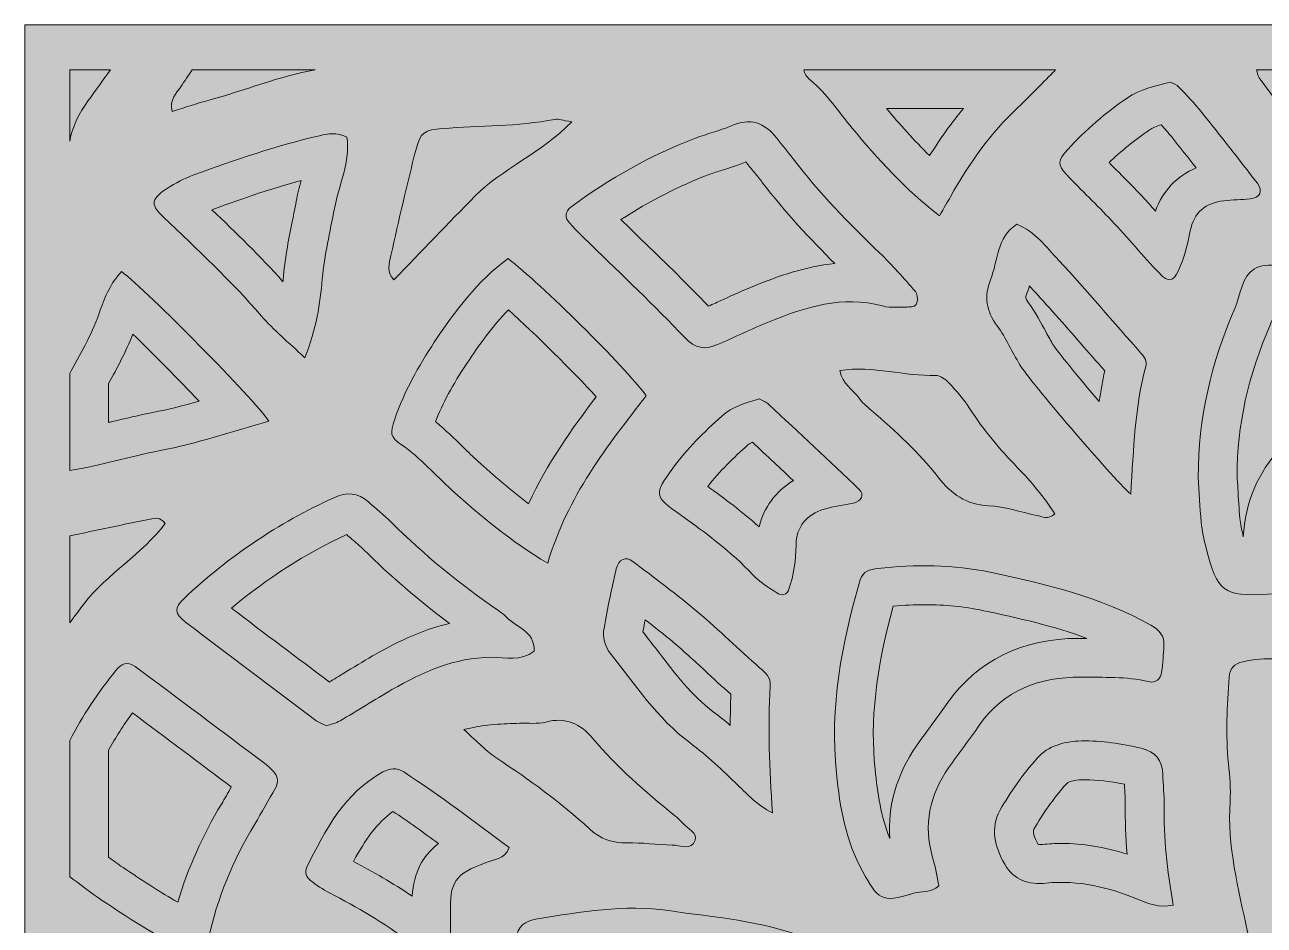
# Model space of a CAD drawing. Extents: x 140 to 2861, y -2860 to -140.
# Drawn here: x 140 to 651, y -510 to -140 of the extents above; entities that cross this region are included whole.
import ezdxf

# ---------------------------------------------------------------- set-up
doc = ezdxf.new("R2010")
doc.units = 0
doc.header["$MEASUREMENT"] = 0
doc.layers.add('Layer 1', color=7, linetype='Continuous')

# ---------------------------------------------------------------- blocks, each defined once
blk = doc.blocks.new('block 3')
at = {"layer": 'Layer 1', "lineweight": 0}
blk.add_lwpolyline([(140.32, -139.6), (140.32, -2859.85), (2860.58, -2859.85), (2860.58, -139.6), (140.32, -139.6)], dxfattribs=at)
for points, knots in [([(512.89, -193.47), (506.41, -187.13), (500.63, -180.54), (495.16, -174.1), (495.16, -174.1), (526.83, -174.1), (526.83, -174.1), (521.96, -179.89), (517.36, -186.29), (512.89, -193.47)], [0, 0, 0, 0, 1, 1, 1, 2, 2, 2, 3, 3, 3, 3]), ([(608.22, -180.77), (609.76, -182.45), (611.16, -184.04), (612.45, -185.65), (615.91, -189.98), (619.33, -194.28), (622.69, -198.54), (614.71, -201.82), (608.82, -208), (605.91, -216.28), (603.8, -213.92), (601.64, -211.54), (599.43, -209.19), (596.2, -205.76), (592.9, -202.45), (589.7, -199.26), (588.71, -198.28), (587.74, -197.31), (586.79, -196.35), (591.66, -191.65), (597.17, -187.19), (603.46, -182.82), (604.67, -181.99), (606.27, -181.35), (608.22, -180.77)], [0, 0, 0, 0, 1, 1, 1, 2, 2, 2, 3, 3, 3, 4, 4, 4, 5, 5, 5, 6, 6, 6, 7, 7, 7, 8, 8, 8, 8]), ([(427.46, -199.47), (430.44, -198.55), (433.8, -197.51), (437.24, -196.01), (437.26, -196.04), (437.28, -196.07), (437.3, -196.1), (438.46, -197.6), (439.62, -199.02), (440.73, -200.39), (441.9, -201.81), (442.99, -203.16), (444, -204.48), (453.42, -216.86), (463.76, -227.85), (473.92, -237.93), (461.59, -239.05), (450.48, -243.16), (440.83, -247.04), (436.27, -248.88), (431.87, -250.88), (427.63, -252.82), (425.65, -253.73), (423.74, -254.6), (421.85, -255.44), (413.34, -246.51), (404.46, -237.92), (395.86, -229.59), (392.5, -226.34), (389.14, -223.09), (385.8, -219.82), (397.68, -212.11), (409.68, -205.98), (422.18, -201.21), (423.75, -200.62), (425.55, -200.06), (427.46, -199.47)], [0, 0, 0, 0, 1, 1, 1, 2, 2, 2, 3, 3, 3, 4, 4, 4, 5, 5, 5, 6, 6, 6, 7, 7, 7, 8, 8, 8, 9, 9, 9, 10, 10, 10, 11, 11, 11, 12, 12, 12, 12]), ([(252.08, -212.31), (251.61, -214.85), (251.11, -217.36), (250.57, -220.02), (249.1, -227.27), (247.58, -234.77), (246.88, -242.79), (246.8, -243.66), (246.72, -244.52), (246.64, -245.37), (237.25, -234.85), (227.21, -225.14), (217.39, -215.73), (230.92, -210.71), (242.88, -206.79), (254.17, -203.68), (253.42, -206.36), (252.65, -209.28), (252.08, -212.31)], [0, 0, 0, 0, 1, 1, 1, 2, 2, 2, 3, 3, 3, 4, 4, 4, 5, 5, 5, 6, 6, 6, 6]), ([(585.04, -282.06), (584.08, -286.27), (583.34, -290.47), (582.75, -294.68), (573.83, -284.24), (565.55, -274.16), (563.78, -271.36), (562.82, -269.76), (561.86, -267.98), (560.86, -266.09), (558.86, -262.35), (556.59, -258.11), (553.56, -254.03), (552.16, -252.15), (552.37, -251.63), (552.76, -250.67), (553.25, -249.47), (553.67, -248.29), (554.03, -247.14), (554.03, -247.14), (554.42, -247.56), (554.42, -247.56), (561.41, -255.08), (568.36, -263.04), (575.09, -270.73), (578.34, -274.45), (581.67, -278.27), (585.04, -282.06)], [0, 0, 0, 0, 1, 1, 1, 2, 2, 2, 3, 3, 3, 4, 4, 4, 5, 5, 5, 6, 6, 6, 7, 7, 7, 8, 8, 8, 9, 9, 9, 9]), ([(653.26, -262.79), (654.39, -260.2), (655.13, -257.69), (655.78, -255.48), (655.83, -255.31), (655.88, -255.13), (655.94, -254.94), (656.65, -255.07), (657.39, -255.21), (658.09, -255.35), (660, -255.73), (662.16, -256.15), (664.43, -256.42), (687.35, -259.12), (709.36, -266.32), (731.22, -278.32), (727.45, -277.79), (723.76, -277.52), (720.18, -277.52), (700.67, -277.52), (683.87, -285.21), (670.24, -300.39), (667.98, -302.9), (665.6, -305.36), (663.09, -307.97), (661.3, -309.82), (659.44, -311.74), (657.61, -313.7), (648.02, -323.99), (642.81, -336.29), (642.08, -350.36), (641.33, -347.29), (640.89, -344.95), (640.68, -342.85), (640.29, -338.83), (640.06, -334.75), (639.82, -330.42), (639.73, -328.71), (639.63, -326.99), (639.53, -325.28), (639.48, -304.66), (643.97, -284.21), (653.26, -262.79)], [0, 0, 0, 0, 1, 1, 1, 2, 2, 2, 3, 3, 3, 4, 4, 4, 5, 5, 5, 6, 6, 6, 7, 7, 7, 8, 8, 8, 9, 9, 9, 10, 10, 10, 11, 11, 11, 12, 12, 12, 13, 13, 13, 14, 14, 14, 14]), ([(309.37, -302.96), (312.37, -295.45), (316.53, -287.76), (322.28, -279.11), (327.38, -271.44), (332.92, -263.64), (339.45, -256.94), (350.62, -267.02), (365.9, -282.15), (375.64, -292.78), (365.38, -306.16), (355.4, -320.23), (347.8, -336.76), (340.18, -331.06), (333.34, -325.11), (326.94, -319.33), (324.92, -317.5), (322.91, -315.53), (320.79, -313.45), (317.22, -309.94), (313.57, -306.35), (309.37, -302.96)], [0, 0, 0, 0, 1, 1, 1, 2, 2, 2, 3, 3, 3, 4, 4, 4, 5, 5, 5, 6, 6, 6, 7, 7, 7, 7]), ([(212.09, -294.53), (205.65, -296.37), (199.36, -298.01), (193.07, -299.2), (187.32, -300.29), (181.72, -301.66), (176.31, -302.99), (175.81, -303.11), (175.32, -303.23), (174.82, -303.35), (174.82, -303.35), (174.82, -287.25), (174.82, -287.25), (178.37, -280.87), (181.93, -274.28), (184.8, -266.96), (193.34, -275.23), (203.68, -285.7), (212.09, -294.53)], [0, 0, 0, 0, 1, 1, 1, 2, 2, 2, 3, 3, 3, 4, 4, 4, 5, 5, 5, 6, 6, 6, 6]), ([(442.73, -346.33), (435.62, -339.98), (428.27, -334.49), (421.52, -329.7), (426.35, -323.41), (432.29, -317.78), (438.04, -312.59), (438.5, -312.18), (439.15, -311.79), (439.93, -311.43), (446.07, -317.17), (451.61, -322.38), (456.79, -327.26), (449.56, -331.61), (444.61, -338.31), (442.73, -346.33)], [0, 0, 0, 0, 1, 1, 1, 2, 2, 2, 3, 3, 3, 4, 4, 4, 5, 5, 5, 5]), ([(279.89, -355.72), (290.76, -366.48), (302.6, -376.65), (315.2, -386.07), (303.13, -388.9), (292.63, -394.23), (283.53, -399.46), (279.5, -401.78), (275.56, -404.19), (271.75, -406.52), (269.7, -407.77), (267.71, -408.99), (265.74, -410.18), (252.69, -400.39), (239.08, -390.15), (225.42, -379.8), (240.06, -367.45), (255.97, -357.28), (272.87, -349.49), (273.58, -350.12), (274.29, -350.72), (274.98, -351.32), (276.77, -352.85), (278.46, -354.31), (279.89, -355.72)], [0, 0, 0, 0, 1, 1, 1, 2, 2, 2, 3, 3, 3, 4, 4, 4, 5, 5, 5, 6, 6, 6, 7, 7, 7, 8, 8, 8, 8]), ([(575.36, -392.22), (575, -392.22), (574.63, -392.21), (574.27, -392.21), (551.2, -392.21), (532.57, -401.36), (520.38, -418.65), (518.57, -421.23), (516.71, -423.76), (514.73, -426.44), (512.37, -429.65), (509.92, -432.97), (507.55, -436.4), (499.27, -448.37), (495.55, -461.4), (496.54, -474.64), (492.88, -465.73), (491.42, -455.8), (490.44, -446.23), (488.38, -426.22), (490.69, -405.25), (497.93, -378.91), (502.42, -378.54), (506.76, -378.35), (510.88, -378.35), (519.41, -378.35), (527.16, -379.11), (534.6, -380.68), (549.51, -383.83), (564.09, -387.15), (577.69, -392.24), (576.91, -392.23), (576.13, -392.23), (575.36, -392.22)], [0, 0, 0, 0, 1, 1, 1, 2, 2, 2, 3, 3, 3, 4, 4, 4, 5, 5, 5, 6, 6, 6, 7, 7, 7, 8, 8, 8, 9, 9, 9, 10, 10, 10, 11, 11, 11, 11]), ([(431.1, -415.22), (430.92, -419.36), (430.81, -423.6), (430.8, -428.02), (428.56, -426.12), (426.25, -424.26), (423.84, -422.46), (415.08, -415.93), (408.09, -406.78), (400.69, -397.1), (398.79, -394.61), (396.83, -392.05), (394.82, -389.5), (395.14, -387.78), (395.45, -386.13), (395.76, -384.52), (399.69, -387.56), (403.53, -390.62), (407.3, -393.78), (411.66, -397.46), (415.87, -401.34), (420.32, -405.45), (423.8, -408.67), (427.39, -411.98), (431.1, -415.22)], [0, 0, 0, 0, 1, 1, 1, 2, 2, 2, 3, 3, 3, 4, 4, 4, 5, 5, 5, 6, 6, 6, 7, 7, 7, 8, 8, 8, 8]), ([(184.62, -422.89), (198.55, -433.28), (212.53, -443.76), (225.36, -453.39), (223.98, -455.86), (222.67, -458.19), (221.31, -460.43), (213.54, -473.24), (207.51, -486.79), (203.31, -500.84), (196.26, -496.85), (189.53, -492.39), (182.57, -487.77), (182.57, -487.77), (180.8, -486.6), (180.8, -486.6), (178.85, -485.3), (176.87, -483.86), (174.82, -482.32), (174.82, -482.32), (174.82, -438.26), (174.82, -438.26), (177.68, -433.13), (180.96, -427.99), (184.62, -422.89)], [0, 0, 0, 0, 1, 1, 1, 2, 2, 2, 3, 3, 3, 4, 4, 4, 5, 5, 5, 6, 6, 6, 7, 7, 7, 8, 8, 8, 8]), ([(559.34, -477.05), (558.84, -477.1), (558.39, -477.13), (557.99, -477.13), (557.86, -477.13), (557.74, -477.12), (557.64, -477.12), (556.78, -475.62), (555.06, -472.25), (555.87, -470.79), (559.22, -464.74), (563.71, -458.44), (569.22, -452.07), (569.85, -451.35), (571.9, -450.54), (575.79, -450.46), (576.2, -450.45), (576.61, -450.44), (577.02, -450.44), (581.75, -450.44), (586.9, -451.03), (593.09, -452.3), (593.13, -453.03), (593.18, -453.75), (593.23, -454.46), (593.37, -456.64), (593.51, -458.7), (593.48, -460.47), (593.36, -467.17), (593.59, -473.95), (594.21, -481.04), (584.7, -478.06), (575.91, -476.66), (567.15, -476.66), (564.54, -476.66), (561.91, -476.79), (559.34, -477.05)], [0, 0, 0, 0, 1, 1, 1, 2, 2, 2, 3, 3, 3, 4, 4, 4, 5, 5, 5, 6, 6, 6, 7, 7, 7, 8, 8, 8, 9, 9, 9, 10, 10, 10, 11, 11, 11, 12, 12, 12, 12]), ([(299.81, -498.35), (291.86, -492.92), (283.62, -488.33), (275.64, -484.07), (280.53, -475.07), (285.27, -468.24), (291.93, -463.46), (298.27, -467.72), (304.54, -472.19), (310.73, -476.71), (303.87, -481.87), (300.68, -488.41), (299.81, -498.35)], [0, 0, 0, 0, 1, 1, 1, 2, 2, 2, 3, 3, 3, 4, 4, 4, 4])]:
    blk.add_open_spline(points, degree=3, knots=knots, dxfattribs=at)
blk = doc.blocks.new('block 5')
at = {"layer": 'Layer 1', "lineweight": 0}
blk.add_lwpolyline([(140.32, -139.6), (140.32, -2859.85), (2860.58, -2859.85), (2860.58, -139.6), (140.32, -139.6)], dxfattribs=at)
for points, knots in [([(158.82, -158.1), (158.82, -158.1), (175.63, -158.1), (175.63, -158.1), (172.58, -162.33), (169.53, -166.57), (166.48, -170.81), (162.78, -175.96), (159.87, -181.29), (158.82, -187.54), (158.82, -187.54), (158.82, -158.1), (158.82, -158.1)], [0, 0, 0, 0, 1, 1, 1, 2, 2, 2, 3, 3, 3, 4, 4, 4, 4]), ([(204.57, -165.15), (206.12, -162.79), (207.68, -160.44), (209.25, -158.1), (209.25, -158.1), (259.94, -158.1), (259.94, -158.1), (245, -160.73), (230.83, -166.72), (216.18, -170.61), (211.28, -171.92), (206.47, -173.58), (201.03, -175.26), (199.68, -170.35), (202.9, -167.7), (204.57, -165.15)], [0, 0, 0, 0, 1, 1, 1, 2, 2, 2, 3, 3, 3, 4, 4, 4, 5, 5, 5, 5]), ([(564.74, -158.1), (564.44, -158.49), (564.1, -158.88), (563.7, -159.28), (558.88, -163.96), (554.34, -168.92), (549.43, -173.49), (537.95, -184.17), (529.1, -196.79), (521.5, -210.37), (520.24, -212.61), (518.95, -214.83), (516.98, -218.27), (502.58, -207.14), (491.67, -194.8), (481.05, -182.18), (475.41, -175.48), (470.68, -167.99), (463.79, -162.36), (462.18, -161.04), (461.35, -159.63), (461.12, -158.1), (461.12, -158.1), (564.74, -158.1), (564.74, -158.1)], [0, 0, 0, 0, 1, 1, 1, 2, 2, 2, 3, 3, 3, 4, 4, 4, 5, 5, 5, 6, 6, 6, 7, 7, 7, 8, 8, 8, 8]), ([(661.39, -158.1), (667.4, -159.49), (673.34, -161.77), (679.37, -162), (687.43, -162.31), (692.07, -166.57), (694.9, -172.83), (702, -188.48), (712.06, -202.23), (721.49, -216.42), (723.46, -219.38), (724.83, -222.74), (727.98, -228.79), (713.91, -224.09), (703.18, -220.67), (692.61, -216.85), (690.34, -216.04), (687.99, -214.17), (686.71, -212.14), (675.42, -194.14), (660.93, -178.58), (648.63, -161.37), (648, -160.48), (647.82, -159.27), (647.57, -158.1), (647.57, -158.1), (661.39, -158.1), (661.39, -158.1)], [0, 0, 0, 0, 1, 1, 1, 2, 2, 2, 3, 3, 3, 4, 4, 4, 5, 5, 5, 6, 6, 6, 7, 7, 7, 8, 8, 8, 9, 9, 9, 9]), ([(569.78, -190.92), (577.1, -182.83), (585.38, -175.89), (594.34, -169.67), (599.63, -166.01), (605.67, -164.9), (612.05, -163.21), (613.08, -163.79), (614.61, -164.27), (615.59, -165.29), (618.82, -168.63), (622.03, -172.02), (624.93, -175.65), (632.68, -185.31), (640.33, -195.05), (647.87, -204.87), (650.31, -208.06), (648.98, -210.77), (644.9, -211.25), (641.31, -211.67), (637.68, -211.65), (634.09, -212.05), (626.55, -212.87), (621.65, -216.88), (620.24, -224.45), (619.2, -230.07), (617.78, -235.51), (615.35, -240.71), (613.17, -245.41), (611.35, -245.92), (607.5, -241.86), (600.76, -234.78), (594.47, -227.28), (587.77, -220.15), (581.77, -213.77), (575.38, -207.75), (569.37, -201.38), (565.42, -197.2), (565.61, -195.52), (569.78, -190.92)], [0, 0, 0, 0, 1, 1, 1, 2, 2, 2, 3, 3, 3, 4, 4, 4, 5, 5, 5, 6, 6, 6, 7, 7, 7, 8, 8, 8, 9, 9, 9, 10, 10, 10, 11, 11, 11, 12, 12, 12, 13, 13, 13, 13]), ([(291.1, -234.62), (294.3, -219.98), (297.7, -205.38), (301.41, -190.86), (303.21, -183.83), (305, -182.89), (312.32, -182.33), (327.76, -181.15), (343.32, -181.47), (358.62, -178.56), (360.02, -178.29), (361.59, -178.93), (365.63, -179.51), (352.47, -192.76), (337.04, -198.75), (325.81, -210.06), (314.6, -221.35), (303.66, -232.9), (292.33, -244.61), (289.01, -241.5), (290.42, -237.73), (291.1, -234.62)], [0, 0, 0, 0, 1, 1, 1, 2, 2, 2, 3, 3, 3, 4, 4, 4, 5, 5, 5, 6, 6, 6, 7, 7, 7, 7]), ([(416.48, -186.26), (421.31, -184.43), (426.42, -183.31), (431.12, -181.22), (438.98, -177.73), (444.96, -179.83), (449.97, -186.32), (452.18, -189.18), (454.54, -191.92), (456.73, -194.79), (467.4, -208.81), (479.68, -221.33), (492.33, -233.55), (497.52, -238.56), (502.32, -243.98), (507.08, -249.41), (507.91, -250.34), (507.95, -252.26), (507.81, -253.67), (507.62, -255.64), (505.69, -255.61), (504.24, -255.78), (502.72, -255.95), (501.15, -255.82), (497.47, -255.82), (497.54, -255.82), (495.4, -255.91), (493.44, -255.37), (476.95, -250.86), (461.78, -255.85), (446.81, -261.88), (439.63, -264.77), (432.68, -268.21), (425.57, -271.27), (420.38, -273.5), (416.42, -272.99), (411.96, -268.26), (399.57, -255.12), (386.33, -242.77), (373.43, -230.09), (370.48, -227.2), (367.46, -224.36), (364.7, -221.3), (362.72, -219.1), (362.61, -216.53), (365.19, -214.64), (381.05, -202.96), (398.05, -193.29), (416.48, -186.26)], [0, 0, 0, 0, 1, 1, 1, 2, 2, 2, 3, 3, 3, 4, 4, 4, 5, 5, 5, 6, 6, 6, 7, 7, 7, 8, 8, 8, 9, 9, 9, 10, 10, 10, 11, 11, 11, 12, 12, 12, 13, 13, 13, 14, 14, 14, 15, 15, 15, 16, 16, 16, 16]), ([(198.93, -206.99), (202.36, -204.75), (206.13, -202.86), (209.97, -201.42), (226.89, -195.08), (244.04, -189.42), (261.65, -185.26), (265.2, -184.42), (268.7, -183.76), (272.98, -185.8), (274.5, -195.91), (269.64, -205.4), (267.82, -215.23), (266.03, -224.86), (263.67, -234.34), (262.82, -244.17), (261.93, -254.41), (260.49, -264.65), (255.61, -276.71), (248.79, -270.2), (242.76, -265.31), (237.78, -259.53), (225.27, -245.01), (211.23, -232.05), (197.48, -218.8), (192.6, -214.1), (191.44, -211.89), (198.93, -206.99)], [0, 0, 0, 0, 1, 1, 1, 2, 2, 2, 3, 3, 3, 4, 4, 4, 5, 5, 5, 6, 6, 6, 7, 7, 7, 8, 8, 8, 9, 9, 9, 9]), ([(599.93, -274.74), (601.46, -276.45), (602.53, -278.35), (602, -280.25), (597.35, -296.75), (596.99, -313.78), (595.71, -332.8), (587.43, -325.34), (554.01, -286.18), (550.06, -279.59), (546.88, -274.29), (544.39, -268.51), (540.72, -263.59), (536.21, -257.53), (535.28, -251.15), (537.95, -244.61), (541.15, -236.81), (540.43, -227.05), (548.85, -221.74), (556.34, -224.7), (560.98, -231.12), (566.13, -236.66), (577.69, -249.08), (588.62, -262.09), (599.93, -274.74)], [0, 0, 0, 0, 1, 1, 1, 2, 2, 2, 3, 3, 3, 4, 4, 4, 5, 5, 5, 6, 6, 6, 7, 7, 7, 8, 8, 8, 8]), ([(355.65, -361.25), (340.35, -352.2), (328.1, -341.94), (316.22, -331.21), (309.32, -324.97), (303.23, -317.88), (295.47, -312.53), (290.7, -309.25), (290.64, -307.89), (292.69, -301.93), (296.59, -290.6), (302.39, -280.14), (308.95, -270.26), (317.47, -257.43), (326.74, -245.06), (339.3, -235.88), (352.7, -245.99), (387.29, -280.26), (396.24, -292.32), (380.19, -312.92), (363.76, -333.63), (355.65, -361.25)], [0, 0, 0, 0, 1, 1, 1, 2, 2, 2, 3, 3, 3, 4, 4, 4, 5, 5, 5, 6, 6, 6, 7, 7, 7, 7]), ([(764.09, -288.51), (763.54, -290.5), (763.16, -292.55), (762.63, -294.55), (761, -300.65), (760.16, -301.07), (753.88, -299.58), (747.34, -298.03), (740.79, -296.53), (734.23, -295.11), (713.89, -290.69), (696.32, -295.29), (682.14, -311.08), (677.99, -315.7), (673.55, -320.07), (669.31, -324.62), (660.67, -333.88), (657.3, -344.97), (658.12, -357.45), (658.32, -360.56), (658.76, -363.64), (658.9, -366.75), (659.17, -372.91), (658.28, -373.79), (651.99, -374.08), (633.83, -374.92), (631.36, -373.09), (626.78, -355.09), (625.88, -351.59), (625.11, -348.01), (624.76, -344.42), (624.15, -338.23), (623.92, -332.01), (623.53, -325.81), (623.4, -301.54), (629, -278.53), (638.59, -256.43), (641.03, -250.78), (641.47, -243.06), (646.62, -240.08), (652.29, -236.79), (659.76, -239.76), (666.31, -240.53), (700.42, -244.55), (731.05, -257.63), (759.33, -276.83), (764.01, -280.01), (765.51, -283.37), (764.09, -288.51)], [0, 0, 0, 0, 1, 1, 1, 2, 2, 2, 3, 3, 3, 4, 4, 4, 5, 5, 5, 6, 6, 6, 7, 7, 7, 8, 8, 8, 9, 9, 9, 10, 10, 10, 11, 11, 11, 12, 12, 12, 13, 13, 13, 14, 14, 14, 15, 15, 15, 16, 16, 16, 16]), ([(158.82, -283.11), (159, -282.79), (159.18, -282.46), (159.36, -282.13), (163.89, -274.01), (168.4, -266.01), (171.38, -257.1), (173.28, -251.41), (175.92, -245.74), (180.17, -241.18), (191.17, -249.59), (234.68, -293.66), (240.84, -302.79), (225.69, -306.98), (211.08, -312.07), (196.04, -314.92), (183.7, -317.26), (171.56, -321.14), (158.82, -323.07), (158.82, -323.07), (158.82, -283.11), (158.82, -283.11)], [0, 0, 0, 0, 1, 1, 1, 2, 2, 2, 3, 3, 3, 4, 4, 4, 5, 5, 5, 6, 6, 6, 7, 7, 7, 7]), ([(556.96, -341.59), (550.37, -340.2), (543.83, -337.93), (537.2, -337.63), (527.93, -337.2), (521.71, -332.67), (516.41, -325.87), (508.4, -315.61), (498.87, -306.87), (489.03, -298.44), (487.07, -296.76), (484.99, -295.06), (483.57, -292.97), (481.32, -289.64), (477.13, -287.77), (475.96, -281.93), (489.88, -279.89), (502.54, -284.32), (515.46, -284), (517.22, -283.96), (519.41, -285.45), (520.72, -286.86), (523.89, -290.25), (527, -293.79), (529.5, -297.68), (535.14, -306.45), (541.72, -314.4), (549.01, -321.8), (554.83, -327.69), (559.99, -334.07), (564.44, -340.94), (561.64, -343.6), (559.29, -342.08), (556.96, -341.59)], [0, 0, 0, 0, 1, 1, 1, 2, 2, 2, 3, 3, 3, 4, 4, 4, 5, 5, 5, 6, 6, 6, 7, 7, 7, 8, 8, 8, 9, 9, 9, 10, 10, 10, 11, 11, 11, 11]), ([(483.97, -331), (486.09, -333.02), (484.81, -335.83), (481.62, -336.53), (477.58, -337.4), (473.41, -337.81), (469.48, -339.02), (462.34, -341.21), (457.88, -346.27), (457.89, -353.77), (457.89, -360.1), (456.94, -366.11), (454.98, -372), (454.19, -374.38), (451.93, -374.82), (449.99, -373.53), (446.55, -371.25), (442.92, -369.01), (440.12, -366.05), (431.18, -356.61), (420.95, -348.84), (410.34, -341.4), (399.18, -333.56), (399.4, -332.97), (407.19, -322.16), (412.98, -314.11), (420.03, -307.29), (427.33, -300.71), (431.67, -296.8), (437.16, -295.26), (442.77, -293.64), (444.14, -294.4), (445.68, -294.9), (446.75, -295.9), (459.21, -307.54), (471.64, -319.22), (483.97, -331)], [0, 0, 0, 0, 1, 1, 1, 2, 2, 2, 3, 3, 3, 4, 4, 4, 5, 5, 5, 6, 6, 6, 7, 7, 7, 8, 8, 8, 9, 9, 9, 10, 10, 10, 11, 11, 11, 12, 12, 12, 12]), ([(281.85, -336.07), (284.92, -338.85), (288.19, -341.43), (291.14, -344.34), (304.82, -357.88), (319.64, -370.03), (335.48, -380.94), (336.33, -381.53), (337.31, -382.03), (337.97, -382.79), (342.11, -387.58), (350.41, -388.93), (350.06, -397.42), (344.72, -401.95), (338.29, -399.97), (332.36, -400.01), (317.25, -400.11), (304.17, -406.04), (291.51, -413.33), (284.31, -417.47), (277.33, -421.97), (270.16, -426.15), (268.44, -427.16), (266.36, -427.56), (264.59, -428.2), (262.86, -427.35), (261.33, -426.87), (260.12, -425.97), (242.28, -412.58), (224.45, -399.18), (206.7, -385.68), (201.86, -381.99), (201.72, -379.67), (205.9, -375.75), (224.22, -358.61), (244.69, -344.68), (267.58, -334.31), (272.86, -331.92), (277.49, -332.12), (281.85, -336.07)], [0, 0, 0, 0, 1, 1, 1, 2, 2, 2, 3, 3, 3, 4, 4, 4, 5, 5, 5, 6, 6, 6, 7, 7, 7, 8, 8, 8, 9, 9, 9, 10, 10, 10, 11, 11, 11, 12, 12, 12, 13, 13, 13, 13]), ([(158.82, -350.02), (169.85, -347.7), (180.87, -345.38), (191.9, -343.09), (193.88, -342.68), (195.96, -342.22), (198.17, -344.87), (188.79, -357.58), (174.19, -365.5), (164.58, -378.18), (162.65, -380.73), (160.73, -383.3), (158.82, -385.87), (158.82, -385.87), (158.82, -350.02), (158.82, -350.02)], [0, 0, 0, 0, 1, 1, 1, 2, 2, 2, 3, 3, 3, 4, 4, 4, 5, 5, 5, 5]), ([(417.6, -381.54), (426.27, -388.84), (434.31, -396.88), (442.9, -404.28), (445.4, -406.43), (447.52, -408.27), (447.3, -411.79), (446.28, -428.71), (446.89, -445.62), (448.23, -464.08), (441.8, -460.85), (438.02, -456.54), (434.05, -452.74), (427.68, -446.65), (421.36, -440.58), (414.27, -435.29), (400.8, -425.23), (391.69, -411.21), (381.38, -398.31), (379.09, -395.43), (378.16, -391.67), (378.83, -387.98), (380.32, -379.83), (381.94, -371.7), (383.87, -363.65), (384.86, -359.51), (387.7, -358.32), (390.68, -360.57), (399.76, -367.43), (408.9, -374.22), (417.6, -381.54)], [0, 0, 0, 0, 1, 1, 1, 2, 2, 2, 3, 3, 3, 4, 4, 4, 5, 5, 5, 6, 6, 6, 7, 7, 7, 8, 8, 8, 9, 9, 9, 10, 10, 10, 10]), ([(608.45, -406.09), (608.05, -409.11), (606.04, -410.75), (603.05, -410.04), (593.85, -407.84), (584.45, -408.33), (575.17, -408.22), (558.3, -408.02), (543.65, -413.4), (533.46, -427.87), (529.29, -433.8), (524.83, -439.54), (520.71, -445.5), (512.91, -456.77), (510.21, -468.97), (514.14, -482.4), (515.29, -486.3), (515.94, -490.34), (516.76, -494.09), (513.39, -497.12), (509.43, -496.14), (506.05, -497.23), (492.83, -501.46), (491.63, -499.43), (485.29, -488.11), (478.33, -475.65), (475.96, -461.79), (474.52, -447.87), (471.72, -420.59), (476.7, -394.19), (484.35, -368.16), (485.43, -364.49), (488.29, -363.8), (491.5, -363.45), (507.05, -361.76), (522.65, -361.81), (537.9, -365.02), (560.7, -369.84), (583.42, -375.15), (604.04, -386.82), (607.67, -388.87), (609.65, -391.2), (609.4, -395.26), (609.18, -398.88), (608.94, -402.5), (608.45, -406.09)], [0, 0, 0, 0, 1, 1, 1, 2, 2, 2, 3, 3, 3, 4, 4, 4, 5, 5, 5, 6, 6, 6, 7, 7, 7, 8, 8, 8, 9, 9, 9, 10, 10, 10, 11, 11, 11, 12, 12, 12, 13, 13, 13, 14, 14, 14, 15, 15, 15, 15]), ([(158.82, -434.23), (164.13, -424.06), (170.54, -414.51), (177.77, -405.46), (180.02, -402.65), (182.61, -401.45), (185.72, -403.76), (203.58, -417.05), (221.39, -430.41), (239.2, -443.77), (240.43, -444.7), (241.6, -445.76), (242.64, -446.91), (244.54, -449), (245.08, -451.24), (243.49, -453.91), (240.57, -458.8), (237.94, -463.86), (234.99, -468.73), (226.05, -483.46), (219.62, -499.18), (215.88, -516.01), (215.44, -518), (214.53, -519.87), (213.26, -523.43), (197.65, -517.16), (184.84, -508.47), (171.97, -499.94), (167.45, -496.95), (163.23, -493.53), (158.82, -490.37), (158.82, -490.37), (158.82, -434.23), (158.82, -434.23)], [0, 0, 0, 0, 1, 1, 1, 2, 2, 2, 3, 3, 3, 4, 4, 4, 5, 5, 5, 6, 6, 6, 7, 7, 7, 8, 8, 8, 9, 9, 9, 10, 10, 10, 11, 11, 11, 11]), ([(726.72, -465.05), (718.09, -466.53), (709.59, -468.81), (701.03, -470.68), (693.74, -472.27), (689.08, -476.31), (687.7, -483.95), (684.8, -500.12), (675.9, -513.61), (667.86, -527.48), (666.27, -530.24), (663.84, -530.61), (661.25, -529.3), (658.02, -527.66), (655.05, -525.51), (651.8, -523.92), (647.18, -521.66), (644.9, -517.93), (643.86, -513.1), (640.01, -495.37), (635.43, -477.78), (636.63, -459.35), (636.97, -454.21), (636.46, -448.98), (635.96, -443.84), (634.8, -431.91), (635.4, -420.02), (636.26, -408.12), (636.52, -404.52), (638.39, -402.69), (641.9, -401.83), (646.5, -400.7), (651.07, -400.47), (655.77, -400.74), (669.23, -401.54), (682.69, -402.32), (696.16, -402.82), (712.35, -403.43), (725.88, -411.02), (739.38, -418.79), (741.61, -420.08), (743.48, -422.17), (745.83, -423.08), (756.91, -427.41), (761.19, -436.11), (762.25, -447.22), (762.59, -450.75), (763.63, -454.22), (764.72, -459.45), (751.17, -461.42), (738.9, -462.95), (726.72, -465.05)], [0, 0, 0, 0, 1, 1, 1, 2, 2, 2, 3, 3, 3, 4, 4, 4, 5, 5, 5, 6, 6, 6, 7, 7, 7, 8, 8, 8, 9, 9, 9, 10, 10, 10, 11, 11, 11, 12, 12, 12, 13, 13, 13, 14, 14, 14, 15, 15, 15, 16, 16, 16, 17, 17, 17, 17]), ([(374.13, -433.31), (384.16, -445.27), (395.84, -455.4), (407.91, -465.14), (409.12, -466.12), (410.3, -467.15), (411.32, -468.31), (413.29, -470.54), (417.41, -472.44), (416.38, -475.34), (414.83, -479.69), (410.2, -477.36), (406.9, -477.31), (400.71, -477.2), (394.51, -476.26), (388.33, -476.39), (382.24, -476.53), (377.24, -474.73), (372.83, -470.66), (361.02, -459.78), (348.1, -450.37), (334.69, -441.57), (330.48, -438.8), (326.97, -434.96), (321.06, -429.79), (330.75, -427.35), (337.4, -427.43), (344, -427.17), (347.62, -427.02), (351.41, -427.58), (354.82, -426.67), (362.96, -424.48), (369.2, -427.43), (374.13, -433.31)], [0, 0, 0, 0, 1, 1, 1, 2, 2, 2, 3, 3, 3, 4, 4, 4, 5, 5, 5, 6, 6, 6, 7, 7, 7, 8, 8, 8, 9, 9, 9, 10, 10, 10, 11, 11, 11, 11]), ([(613.24, -502.07), (607.18, -503.23), (603, -501.39), (598.75, -499.67), (586.63, -494.75), (574.17, -491.62), (560.95, -492.97), (553.69, -493.71), (547.73, -491.98), (543.83, -485.21), (539.72, -478.06), (537.83, -470.34), (541.87, -463.04), (546.1, -455.4), (551.4, -448.22), (557.12, -441.6), (561.67, -436.35), (568.52, -434.62), (575.43, -434.46), (583.75, -434.28), (591.92, -435.57), (600.02, -437.43), (605.9, -438.78), (608.76, -442.4), (608.92, -448.38), (609.04, -452.51), (609.55, -456.64), (609.47, -460.76), (609.23, -474.26), (610.62, -487.59), (613.24, -502.07)], [0, 0, 0, 0, 1, 1, 1, 2, 2, 2, 3, 3, 3, 4, 4, 4, 5, 5, 5, 6, 6, 6, 7, 7, 7, 8, 8, 8, 9, 9, 9, 10, 10, 10, 10]), ([(339.82, -478.38), (337.62, -483.48), (333.52, -483.19), (330.27, -484.46), (317.11, -489.56), (315.34, -492.16), (315.57, -506.1), (315.57, -506.61), (315.73, -507.13), (315.67, -507.64), (315, -513.08), (317.56, -520.5), (311.98, -523.2), (307.59, -525.32), (302.4, -520.34), (298.52, -517.25), (288.37, -509.16), (277.14, -502.97), (265.75, -496.94), (263.03, -495.5), (260.35, -493.86), (257.96, -491.93), (256.36, -490.65), (255.37, -488.53), (256.44, -486.4), (264.07, -471.12), (271.91, -455.99), (287.72, -447.23), (290.63, -445.62), (293.37, -445.25), (296.38, -447.22), (311.41, -457.03), (325.68, -467.84), (339.82, -478.38)], [0, 0, 0, 0, 1, 1, 1, 2, 2, 2, 3, 3, 3, 4, 4, 4, 5, 5, 5, 6, 6, 6, 7, 7, 7, 8, 8, 8, 9, 9, 9, 10, 10, 10, 11, 11, 11, 11]), ([(470.9, -527.68), (470.67, -530.25), (471, -532.86), (470.87, -535.44), (470.75, -537.84), (469.24, -539.16), (466.9, -539.26), (458.61, -539.61), (450.28, -539.47), (442.04, -540.25), (423.44, -542.01), (408.37, -549.81), (399.16, -566.86), (396.2, -572.33), (393.33, -577.86), (390.26, -583.27), (382.52, -596.91), (382.34, -610.86), (388.32, -625.12), (389.52, -627.98), (390.65, -630.87), (391.99, -634.21), (388.68, -637.42), (385.59, -637.94), (382.61, -638.8), (367.28, -643.24), (366.14, -643.2), (357.79, -629.58), (349.02, -615.29), (344.09, -599.44), (341.37, -582.95), (337.68, -560.68), (339.33, -538.51), (342.55, -516.32), (343.38, -510.6), (346.09, -508.53), (351.45, -507.68), (369.35, -504.83), (387.08, -501.69), (405.45, -504.32), (424.43, -507.03), (443.55, -508.39), (461.71, -515.45), (467.85, -517.84), (471.51, -520.75), (470.9, -527.68)], [0, 0, 0, 0, 1, 1, 1, 2, 2, 2, 3, 3, 3, 4, 4, 4, 5, 5, 5, 6, 6, 6, 7, 7, 7, 8, 8, 8, 9, 9, 9, 10, 10, 10, 11, 11, 11, 12, 12, 12, 13, 13, 13, 14, 14, 14, 15, 15, 15, 15])]:
    blk.add_open_spline(points, degree=3, knots=knots, dxfattribs=at)
blk = doc.blocks.new('block 4')
at = {"layer": 'Layer 1'}
blk.add_blockref('block 5', (0, 0), dxfattribs=at)
blk = doc.blocks.new('block 2')
at = {"layer": 'Layer 1', "true_color": 0xf9a21a}
h = blk.add_hatch(color=40, dxfattribs=at)
h.dxf.hatch_style = 2
h.paths.add_polyline_path([(2860.58, -139.6), (2860.58, -2859.85), (140.32, -2859.85), (140.32, -139.6)])
at = {"layer": 'Layer 1', "lineweight": 0}
blk.add_lwpolyline([(2860.58, -139.6), (2860.58, -2859.85), (140.32, -2859.85), (140.32, -139.6), (2860.58, -139.6)], dxfattribs=at)
at = {"layer": 'Layer 1'}
for name in ['block 3', 'block 4']:
    blk.add_blockref(name, (0, 0), dxfattribs=at)

msp = doc.modelspace()

# ---------------------------------------------------------------- block references
at = {"layer": 'Layer 1'}
msp.add_blockref('block 2', (0, 0), dxfattribs=at)

doc.saveas('drawing.dxf')
